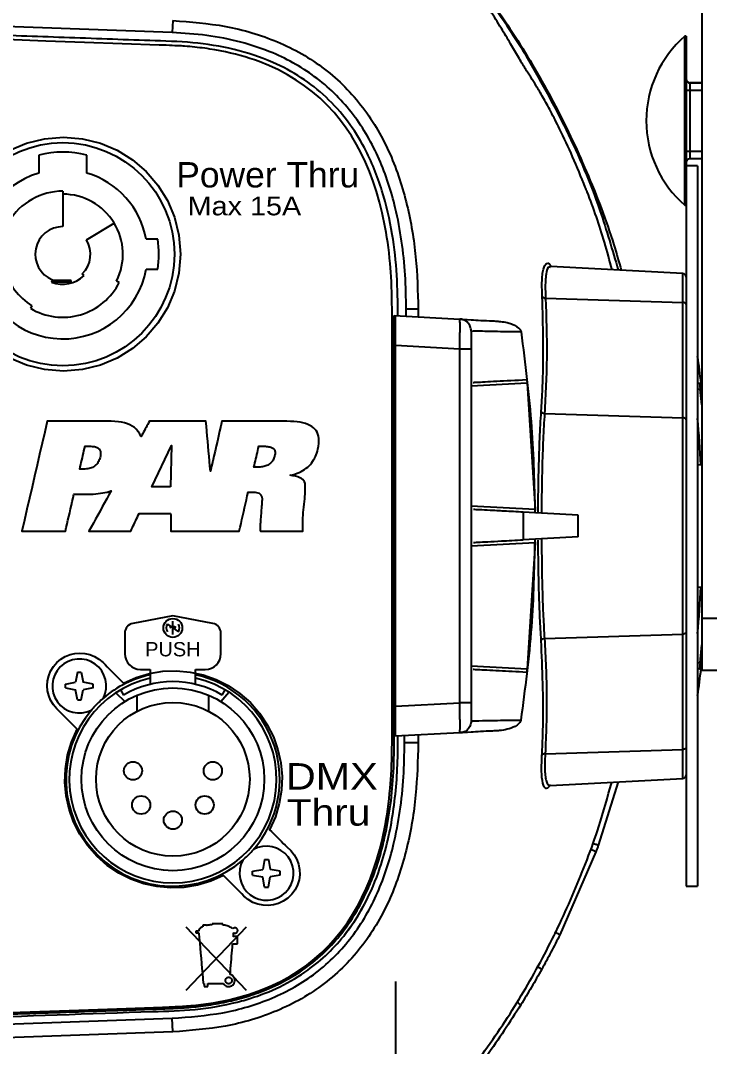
# Model space of a CAD drawing. Header units: inches. Extents: x 1.2 to 44.8, y 1.3 to 32.8.
# Drawn here: x 6.726 to 9.594, y 8.16 to 12.432 of the extents above; entities that cross this region are included whole.
import ezdxf
from ezdxf.enums import TextEntityAlignment as Align

# ---------------------------------------------------------------- set-up
doc = ezdxf.new("R2010")
doc.units = ezdxf.units.IN
doc.header["$MEASUREMENT"] = 0
for name, color, linetype in [('7412A1005 - CSPAR-XLR', 7, 'Continuous'), ('DIM', 1, 'Continuous'), ('LABEL', 2, 'Continuous'), ('OBJECT', 7, 'Continuous')]:
    doc.layers.add(name, color=color, linetype=linetype)
doc.styles.add('Arial', font='arial.ttf')
doc.styles.get("Standard").update_dxf_attribs({"font": 'arial.ttf'})
doc.dimstyles.new('ANSI & Metric .30 Stacked', dxfattribs={"dimscale": 2.666667, "dimtxt": 0.3, "dimasz": 0.375, "dimexe": 0.3, "dimexo": 0.3, "dimgap": 0.1, "dimtad": 0, "dimtih": 1, "dimtoh": 1, "dimzin": 4, "dimdsep": 46, "dimtxsty": 'Arial', "dimcen": 0.15, "dimadec": 0, "dimazin": 0, "dimtfac": 0.75, "dimtofl": 0, "dimtmove": 0, "dimatfit": 3, "dimfxl": 1, "dimtolj": 1, "dimtzin": 0, "dimarcsym": 0})

# ---------------------------------------------------------------- blocks, each defined once
blk = doc.blocks.new('*D2')
at = {"layer": 'Defpoints', "color": 0, "transparency": 16777216}
for p in [(2.9219, 8.7308), (8.2869, 8.7308), (2.9219, 4.8502)]:
    blk.add_point(p, dxfattribs=at)
at = {"layer": 'DIM', "color": 0, "lineweight": -2, "transparency": 16777216}
for p, q in [((2.9219, 8.4308), (2.9219, 4.5502)), ((8.2869, 8.4308), (8.2869, 4.5502)), ((3.2969, 4.8502), (4.7707, 4.8502)), ((7.9119, 4.8502), (6.5454, 4.8502))]:
    blk.add_line(p, q, dxfattribs=at)
at = {"layer": 'DIM', "color": 0, "transparency": 16777216}
for points in [[(3.2969, 4.9127), (3.2969, 4.7877), (2.9219, 4.8502)], [(7.9119, 4.9127), (7.9119, 4.7877), (8.2869, 4.8502)]]:
    blk.add_solid(points, dxfattribs=at)
at = {"layer": 'DIM', "color": 0, "transparency": 16777216, "char_height": 0.3, "attachment_point": 5, "style": 'Arial'}
for s, insert in [('\\A1;5.37', (5.658, 5.1035)), ('\\A1;[136mm]', (5.658, 4.558))]:
    blk.add_mtext(s, dxfattribs=dict(at, insert=insert))
blk = doc.blocks.new('*D3')
at = {"layer": 'Defpoints', "color": 0, "transparency": 16777216}
for p in [(9.6286, 9.7121), (1.6453, 9.3933), (1.6453, 3.4586)]:
    blk.add_point(p, dxfattribs=at)
at = {"layer": 'DIM', "color": 0, "lineweight": -2, "transparency": 16777216}
for p, q in [((9.6286, 9.4121), (9.6286, 3.1586)), ((1.6453, 9.0933), (1.6453, 3.1586)), ((2.0203, 3.4586), (4.7847, 3.4586)), ((9.2536, 3.4586), (6.5594, 3.4586))]:
    blk.add_line(p, q, dxfattribs=at)
at = {"layer": 'DIM', "color": 0, "transparency": 16777216}
for points in [[(2.0203, 3.5211), (2.0203, 3.3961), (1.6453, 3.4586)], [(9.2536, 3.5211), (9.2536, 3.3961), (9.6286, 3.4586)]]:
    blk.add_solid(points, dxfattribs=at)
at = {"layer": 'DIM', "color": 0, "transparency": 16777216, "char_height": 0.3, "attachment_point": 5, "style": 'Arial'}
for s, insert in [('\\A1;7.98', (5.672, 3.7117)), ('\\A1;[203mm]', (5.672, 3.1663))]:
    blk.add_mtext(s, dxfattribs=dict(at, insert=insert))

msp = doc.modelspace()

# ---------------------------------------------------------------- linework, layer by layer
at = {"layer": '7412A1005 - CSPAR-XLR'}
for centre, radius in [((7.3599, 9.2722), 0.32), ((7.1936, 9.3075), 0.0378), ((7.5262, 9.3075), 0.0378), ((7.2278, 9.1652), 0.0378), ((7.492, 9.1652), 0.0378), ((7.3599, 9.1022), 0.0378)]:
    msp.add_circle(centre, radius, dxfattribs=at)
at = {"layer": 'LABEL'}
for p, q in [((7.4138, 8.6581), (7.6648, 8.3944)), ((7.4157, 8.3944), (7.6667, 8.6581)), ((7.467, 8.6401), (7.4562, 8.6401)), ((7.4562, 8.6401), (7.4562, 8.6322)), ((7.4562, 8.6322), (7.4678, 8.6322)), ((7.4674, 8.6431), (7.467, 8.6405)), ((7.467, 8.6405), (7.467, 8.6405)), ((7.467, 8.6405), (7.467, 8.6404)), ((7.467, 8.6404), (7.467, 8.6404)), ((7.467, 8.6404), (7.467, 8.6404)), ((7.467, 8.6404), (7.467, 8.6403)), ((7.467, 8.6403), (7.467, 8.6403)), ((7.467, 8.6403), (7.467, 8.6402)), ((7.467, 8.6402), (7.467, 8.6402)), ((7.467, 8.6402), (7.467, 8.6402)), ((7.467, 8.6402), (7.467, 8.6401)), ((7.4683, 8.6455), (7.4674, 8.6431)), ((7.4678, 8.6322), (7.4697, 8.6111)), ((7.4697, 8.6478), (7.4683, 8.6455)), ((7.4715, 8.6499), (7.4697, 8.6478)), ((7.4735, 8.6518), (7.4715, 8.6499)), ((7.4758, 8.6535), (7.4735, 8.6518)), ((7.4781, 8.655), (7.4758, 8.6535)), ((7.4804, 8.6563), (7.4781, 8.655)), ((7.4827, 8.6575), (7.4804, 8.6563)), ((7.4847, 8.6584), (7.4827, 8.6575)), ((7.5005, 8.6642), (7.4847, 8.6642)), ((7.4847, 8.6642), (7.4847, 8.6584)), ((7.5005, 8.6635), (7.5005, 8.6642)), ((7.5017, 8.6637), (7.5005, 8.6635)), ((7.503, 8.664), (7.5017, 8.6637)), ((7.5042, 8.6642), (7.503, 8.664)), ((7.5054, 8.6644), (7.5042, 8.6642)), ((7.5067, 8.6646), (7.5054, 8.6644)), ((7.5079, 8.6648), (7.5067, 8.6646)), ((7.5092, 8.665), (7.5079, 8.6648)), ((7.5104, 8.6652), (7.5092, 8.665)), ((7.5117, 8.6653), (7.5104, 8.6652)), ((7.5129, 8.6654), (7.5117, 8.6653)), ((7.514, 8.6656), (7.5129, 8.6654)), ((7.5151, 8.6657), (7.514, 8.6656)), ((7.5162, 8.6657), (7.5151, 8.6657)), ((7.5173, 8.6658), (7.5162, 8.6657)), ((7.5184, 8.6659), (7.5173, 8.6658)), ((7.5195, 8.666), (7.5184, 8.6659)), ((7.5206, 8.666), (7.5195, 8.666)), ((7.5217, 8.6661), (7.5206, 8.666)), ((7.5228, 8.6661), (7.5217, 8.6661)), ((7.5239, 8.6662), (7.5228, 8.6661)), ((7.5681, 8.6698), (7.5239, 8.6698)), ((7.5239, 8.6698), (7.5239, 8.6662)), ((7.5681, 8.6654), (7.5681, 8.6698)), ((7.572, 8.6649), (7.5681, 8.6654)), ((7.5762, 8.6642), (7.572, 8.6649)), ((7.5807, 8.6632), (7.5762, 8.6642)), ((7.5853, 8.6621), (7.5807, 8.6632)), ((7.5899, 8.6606), (7.5853, 8.6621)), ((7.5945, 8.6589), (7.5899, 8.6606)), ((7.5988, 8.6569), (7.5945, 8.6589)), ((7.6028, 8.6546), (7.5988, 8.6569)), ((7.6064, 8.652), (7.6028, 8.6546)), ((7.6095, 8.6491), (7.6064, 8.652)), ((7.6113, 8.6511), (7.6095, 8.6491)), ((7.6134, 8.6526), (7.6113, 8.6511)), ((7.6124, 8.6292), (7.6125, 8.6307)), ((7.6125, 8.6307), (7.6126, 8.6322)), ((7.6126, 8.6322), (7.6142, 8.6322)), ((7.6158, 8.6535), (7.6134, 8.6526)), ((7.6142, 8.6322), (7.6168, 8.6314)), ((7.6182, 8.6539), (7.6158, 8.6535)), ((7.6168, 8.6314), (7.6194, 8.6312)), ((7.6207, 8.6537), (7.6182, 8.6539)), ((7.6194, 8.6312), (7.6219, 8.6316)), ((7.623, 8.653), (7.6207, 8.6537)), ((7.6219, 8.6316), (7.6241, 8.6326)), ((7.6252, 8.6519), (7.623, 8.653)), ((7.6241, 8.6326), (7.6261, 8.634)), ((7.6271, 8.6502), (7.6252, 8.6519)), ((7.6261, 8.634), (7.6278, 8.6358)), ((7.6286, 8.6481), (7.6271, 8.6502)), ((7.6278, 8.6358), (7.6291, 8.6379)), ((7.6297, 8.6456), (7.6286, 8.6481)), ((7.6291, 8.6379), (7.6299, 8.6403)), ((7.6301, 8.6429), (7.6297, 8.6456)), ((7.6299, 8.6403), (7.6301, 8.6429)), ((7.4697, 8.6111), (7.4715, 8.59)), ((7.4715, 8.59), (7.4734, 8.5689)), ((7.6114, 8.6174), (7.6115, 8.6189)), ((7.6288, 8.6174), (7.6114, 8.6174)), ((7.6115, 8.6189), (7.6117, 8.6204)), ((7.6117, 8.6204), (7.6118, 8.6219)), ((7.6118, 8.6219), (7.6119, 8.6233)), ((7.6119, 8.6233), (7.6121, 8.6263)), ((7.6121, 8.6263), (7.6123, 8.6277)), ((7.6123, 8.6277), (7.6124, 8.6292)), ((7.6288, 8.5865), (7.6288, 8.6174)), ((7.4734, 8.5689), (7.4752, 8.5478)), ((7.4752, 8.5478), (7.4771, 8.5268)), ((7.6046, 8.5356), (7.6056, 8.5483)), ((7.6056, 8.5483), (7.6067, 8.561)), ((7.6067, 8.561), (7.6078, 8.5738)), ((7.6078, 8.5738), (7.6088, 8.5865)), ((7.6088, 8.5865), (7.6288, 8.5865)), ((7.4771, 8.5268), (7.4789, 8.5057)), ((7.4789, 8.5057), (7.4808, 8.4846)), ((7.6014, 8.4974), (7.6025, 8.5101)), ((7.6025, 8.5101), (7.6035, 8.5228)), ((7.6035, 8.5228), (7.6046, 8.5356)), ((7.4808, 8.4846), (7.4827, 8.4635)), ((7.4827, 8.4635), (7.4845, 8.4425)), ((7.5982, 8.4592), (7.5993, 8.4719)), ((7.6032, 8.4574), (7.5982, 8.4592)), ((7.5993, 8.4719), (7.6003, 8.4847)), ((7.6003, 8.4847), (7.6014, 8.4974)), ((7.4845, 8.4425), (7.4864, 8.4214)), ((7.4864, 8.4214), (7.4896, 8.4214)), ((7.4896, 8.4214), (7.4896, 8.4088)), ((7.5053, 8.4088), (7.5053, 8.4214)), ((7.5053, 8.4214), (7.5702, 8.4214)), ((7.5702, 8.4214), (7.5734, 8.4171)), ((7.5734, 8.4171), (7.5771, 8.4137)), ((7.6076, 8.4548), (7.6032, 8.4574)), ((7.6112, 8.4514), (7.6076, 8.4548)), ((7.6091, 8.4153), (7.6127, 8.4192)), ((7.6141, 8.4475), (7.6112, 8.4514)), ((7.6127, 8.4192), (7.6154, 8.4238)), ((7.6162, 8.4431), (7.6141, 8.4475)), ((7.6154, 8.4238), (7.617, 8.4286)), ((7.6174, 8.4384), (7.6162, 8.4431)), ((7.617, 8.4286), (7.6177, 8.4335)), ((7.6177, 8.4335), (7.6174, 8.4384)), ((7.4896, 8.4088), (7.5053, 8.4088)), ((7.5771, 8.4137), (7.5814, 8.4112)), ((7.5814, 8.4112), (7.586, 8.4096)), ((7.586, 8.4096), (7.5909, 8.4089)), ((7.5909, 8.4089), (7.5957, 8.4091)), ((7.5957, 8.4091), (7.6005, 8.4102)), ((7.6005, 8.4102), (7.605, 8.4123)), ((7.605, 8.4123), (7.6091, 8.4153))]:
    msp.add_line(p, q, dxfattribs=at)
for points in [[(8.2644, 11.4205), (8.2623, 11.4426), (8.2599, 11.4645), (8.2573, 11.4861), (8.2544, 11.5075), (8.2512, 11.5286), (8.2478, 11.5494), (8.2442, 11.57), (8.2403, 11.5904), (8.2362, 11.6104), (8.2318, 11.6303), (8.2205, 11.6756), (8.2079, 11.7195), (8.1939, 11.7618), (8.1786, 11.8026), (8.1619, 11.8419), (8.1438, 11.8797), (8.1244, 11.916), (8.1037, 11.9508), (8.0816, 11.984), (8.0581, 12.0158), (8.0313, 12.0482), (8.0029, 12.0789), (7.973, 12.1078), (7.9415, 12.1349), (7.9084, 12.1603), (7.8737, 12.1839), (7.8374, 12.2057), (7.7995, 12.2257), (7.7601, 12.244), (7.719, 12.2605), (7.6999, 12.2674), (7.6805, 12.2739), (7.6608, 12.28), (7.6407, 12.2858), (7.6202, 12.2913), (7.5995, 12.2963), (7.5784, 12.301), (7.557, 12.3053), (7.5353, 12.3093), (7.5132, 12.3129), (7.5031, 12.3144), (7.4928, 12.3159), (7.4825, 12.3172), (7.4722, 12.3185), (7.4617, 12.3197), (7.4512, 12.3209), (7.4407, 12.3219), (7.43, 12.3229), (7.4194, 12.3238), (7.4086, 12.3246), (7.4026, 12.325), (7.3956, 12.3255), (7.3876, 12.3259), (7.3786, 12.3264), (7.3685, 12.3268), (7.3574, 12.3273), (7.3453, 12.3278), (7.3322, 12.3283), (7.3181, 12.3289), (7.303, 12.3294), (7.149, 12.3349), (6.9915, 12.3405), (6.8305, 12.3462), (6.666, 12.3521)], [(6.9044, 11.9455), (6.9834, 11.9391), (7.0584, 11.9207), (7.1282, 11.8912), (7.192, 11.8516), (7.2488, 11.8029), (7.2975, 11.7461), (7.3371, 11.6823), (7.3666, 11.6125), (7.385, 11.5375), (7.3914, 11.4585), (7.385, 11.3795), (7.3666, 11.3046), (7.3371, 11.2347), (7.2975, 11.1709), (7.2488, 11.1142), (7.192, 11.0655), (7.1282, 11.0259), (7.0584, 10.9963), (6.9834, 10.9779), (6.9044, 10.9715), (6.8254, 10.9779), (6.7505, 10.9963), (6.6806, 11.0259)], [(6.6806, 11.8912), (6.7505, 11.9207), (6.8254, 11.9391), (6.9044, 11.9455)], [(6.6829, 8.3014), (6.8479, 8.3072), (7.0086, 8.3128), (7.1651, 8.3182), (7.3173, 8.3235), (7.3313, 8.324), (7.3446, 8.3245), (7.3571, 8.3251), (7.3688, 8.3256), (7.3798, 8.3261), (7.3901, 8.3267), (7.3996, 8.3272), (7.4084, 8.3278), (7.4165, 8.3283), (7.4238, 8.3289), (7.4345, 8.3298), (7.4452, 8.3308), (7.4559, 8.3319), (7.4665, 8.3331), (7.477, 8.3344), (7.4874, 8.3357), (7.4978, 8.3371), (7.5081, 8.3386), (7.5184, 8.3402), (7.5286, 8.3418), (7.5504, 8.3457), (7.5718, 8.3499), (7.593, 8.3544), (7.6138, 8.3594), (7.6343, 8.3646), (7.6544, 8.3703), (7.6743, 8.3763), (7.6938, 8.3827), (7.713, 8.3895), (7.7319, 8.3966), (7.7721, 8.4135), (7.8108, 8.4321), (7.8478, 8.4525), (7.8834, 8.4746), (7.9173, 8.4985), (7.9498, 8.5241), (7.9806, 8.5515), (8.0099, 8.5806), (8.0376, 8.6115), (8.0638, 8.6441), (8.0866, 8.6757), (8.108, 8.7088), (8.1282, 8.7434), (8.147, 8.7794), (8.1646, 8.8169), (8.1808, 8.8558), (8.1957, 8.8962), (8.2093, 8.9381), (8.2215, 8.9815), (8.2325, 9.0263), (8.2368, 9.046), (8.2409, 9.066), (8.2447, 9.0862), (8.2483, 9.1067), (8.2516, 9.1274), (8.2547, 9.1484), (8.2575, 9.1697), (8.2601, 9.1912), (8.2625, 9.213), (8.2646, 9.235), (8.2661, 9.253), (8.2674, 9.2717), (8.2686, 9.2911), (8.2696, 9.3112), (8.2705, 9.332), (8.2712, 9.3535), (8.2717, 9.3758), (8.2721, 9.3987), (8.2724, 9.4223), (8.2725, 9.4466), (8.2725, 11.2072), (8.2724, 11.2317), (8.2721, 11.2556), (8.2717, 11.2787), (8.2712, 11.3011), (8.2704, 11.3228), (8.2696, 11.3438), (8.2685, 11.3641), (8.2673, 11.3836), (8.266, 11.4024), (8.2644, 11.4205)], [(7.9452, 10.7362), (7.9381, 10.7412), (7.9302, 10.7458), (7.9214, 10.7498), (7.9117, 10.7532), (7.9011, 10.7562), (7.8896, 10.7586), (7.8772, 10.7604), (7.864, 10.7617), (7.8499, 10.7625), (7.8349, 10.7628), (7.5642, 10.7628), (7.5594, 10.7421), (7.5546, 10.7214), (7.5499, 10.7007), (7.5451, 10.68), (7.5403, 10.6593), (7.5355, 10.6386), (7.5307, 10.6179), (7.526, 10.5972), (7.5212, 10.5765), (7.5164, 10.5557), (7.5145, 10.5765), (7.5126, 10.5972), (7.5108, 10.6179), (7.5089, 10.6386), (7.507, 10.6593), (7.5052, 10.68), (7.5033, 10.7007), (7.5014, 10.7214), (7.4996, 10.7421), (7.4977, 10.7628), (7.2626, 10.7628), (7.2591, 10.7564), (7.2556, 10.75), (7.252, 10.7437), (7.2485, 10.7373), (7.245, 10.7309), (7.2415, 10.7245), (7.238, 10.7182), (7.2345, 10.7118), (7.2309, 10.7054), (7.2274, 10.699), (7.2264, 10.7014), (7.2253, 10.7038), (7.2242, 10.7062), (7.223, 10.7085), (7.2217, 10.7107), (7.2204, 10.713), (7.219, 10.7152), (7.2176, 10.7174), (7.2161, 10.7195), (7.2145, 10.7216), (7.2077, 10.7294), (7.1999, 10.7364), (7.1911, 10.7426), (7.1814, 10.748), (7.1708, 10.7525), (7.1591, 10.7562), (7.1465, 10.7591), (7.1329, 10.7612), (7.1184, 10.7624), (7.1029, 10.7628), (6.8368, 10.7628), (6.8263, 10.7171), (6.8157, 10.6713), (6.8052, 10.6256), (6.7946, 10.5798), (6.784, 10.5341), (6.7735, 10.4883), (6.7629, 10.4426), (6.7524, 10.3968), (6.7418, 10.3511), (6.7312, 10.3053), (6.9124, 10.3053), (6.916, 10.3207), (6.9195, 10.3361), (6.9231, 10.3515), (6.9266, 10.3669), (6.9302, 10.3823), (6.9337, 10.3977), (6.9373, 10.4131), (6.9409, 10.4285), (6.9444, 10.4439), (6.948, 10.4593), (7.0076, 10.4593), (7.0182, 10.4594), (7.0286, 10.4599), (7.0388, 10.4606), (7.0487, 10.4616), (7.0584, 10.4629), (7.0678, 10.4644), (7.077, 10.4662), (7.0859, 10.4683), (7.0946, 10.4707), (7.1031, 10.4733), (7.0939, 10.4565), (7.0846, 10.4397), (7.0754, 10.4229), (7.0661, 10.4061), (7.0569, 10.3893), (7.0476, 10.3725), (7.0384, 10.3557), (7.0291, 10.3389), (7.0199, 10.3221), (7.0106, 10.3053), (7.1843, 10.3053), (7.1878, 10.3127), (7.1913, 10.32), (7.1948, 10.3274), (7.1984, 10.3347), (7.2019, 10.3421), (7.2054, 10.3494), (7.209, 10.3568), (7.2125, 10.3641), (7.216, 10.3715), (7.2196, 10.3788), (7.3507, 10.3788), (7.3508, 10.3715), (7.3509, 10.3641), (7.351, 10.3568), (7.351, 10.3494), (7.3511, 10.3421), (7.3512, 10.3347), (7.3513, 10.3274), (7.3513, 10.32), (7.3514, 10.3127), (7.3515, 10.3053), (7.6361, 10.3053), (7.6398, 10.3216), (7.6436, 10.3379), (7.6473, 10.3542), (7.6511, 10.3705), (7.6548, 10.3868), (7.6586, 10.403), (7.6623, 10.4193), (7.6661, 10.4356), (7.6699, 10.4519), (7.6736, 10.4682), (7.6945, 10.4682), (7.7019, 10.4678), (7.7086, 10.4668), (7.7143, 10.4652), (7.7193, 10.4629), (7.7234, 10.4599), (7.7266, 10.4563), (7.729, 10.452), (7.7306, 10.4471), (7.7314, 10.4415), (7.7313, 10.4352), (7.7308, 10.4286), (7.7302, 10.4218), (7.7297, 10.4149), (7.7292, 10.4078), (7.7286, 10.4007), (7.7281, 10.3934), (7.7275, 10.386), (7.7269, 10.3785), (7.7263, 10.3708), (7.7257, 10.363), (7.7251, 10.3553), (7.7246, 10.3481), (7.7243, 10.3413), (7.724, 10.3349), (7.7238, 10.3289), (7.7237, 10.3234), (7.7236, 10.3182), (7.7237, 10.3135), (7.7239, 10.3092), (7.7241, 10.3053), (7.9015, 10.3053), (7.901, 10.3135), (7.9008, 10.3221), (7.9007, 10.3312), (7.9008, 10.3406), (7.9011, 10.3504), (7.9015, 10.3607), (7.9022, 10.3713), (7.9031, 10.3824), (7.9041, 10.3939), (7.9053, 10.4058), (7.9066, 10.4176), (7.9077, 10.4288), (7.9087, 10.4395), (7.9095, 10.4496), (7.9101, 10.4591), (7.9107, 10.4681), (7.911, 10.4765), (7.9112, 10.4843), (7.9113, 10.4916), (7.9112, 10.4983), (7.9104, 10.5044), (7.9084, 10.5101), (7.9052, 10.5153), (7.9007, 10.5199), (7.8951, 10.5242), (7.8881, 10.5279), (7.88, 10.5311), (7.8706, 10.5339), (7.86, 10.5361), (7.8481, 10.5379), (7.8582, 10.5405), (7.8678, 10.5433), (7.8769, 10.5465), (7.8855, 10.55), (7.8936, 10.5538), (7.9013, 10.5579), (7.9084, 10.5623), (7.9151, 10.5671), (7.9213, 10.5721), (7.927, 10.5775), (7.9323, 10.5831), (7.9372, 10.5891), (7.9417, 10.5953), (7.946, 10.6018), (7.9498, 10.6086), (7.9533, 10.6157), (7.9565, 10.6231), (7.9593, 10.6307), (7.9618, 10.6386), (7.9639, 10.6469), (7.9663, 10.659), (7.9678, 10.6705), (7.9683, 10.6812), (7.9679, 10.6913), (7.9665, 10.7006), (7.9641, 10.7091), (7.9608, 10.717), (7.9566, 10.7241), (7.9514, 10.7305), (7.9452, 10.7362)], [(7.0569, 10.6126), (7.0556, 10.6078), (7.0541, 10.6032), (7.0523, 10.5989), (7.0503, 10.5948), (7.0481, 10.591), (7.0456, 10.5874), (7.0428, 10.5841), (7.0398, 10.581), (7.0366, 10.5782), (7.0331, 10.5756), (7.0293, 10.5732), (7.0252, 10.5711), (7.0208, 10.5693), (7.016, 10.5677), (7.011, 10.5663), (7.0056, 10.5652), (6.9999, 10.5643), (6.9938, 10.5637), (6.9875, 10.5633), (6.9808, 10.5632), (6.972, 10.5632), (6.9742, 10.5728), (6.9764, 10.5823), (6.9786, 10.5919), (6.9808, 10.6015), (6.983, 10.6111), (6.9852, 10.6206), (6.9874, 10.6302), (6.9896, 10.6398), (6.9918, 10.6493), (6.9941, 10.6589), (7.013, 10.6589), (7.0187, 10.6588), (7.0239, 10.6585), (7.0288, 10.6579), (7.0333, 10.6572), (7.0374, 10.6562), (7.0412, 10.655), (7.0446, 10.6536), (7.0476, 10.652), (7.0502, 10.6502), (7.0524, 10.6481), (7.0543, 10.6458), (7.0558, 10.6433), (7.0571, 10.6404), (7.058, 10.6373), (7.0586, 10.6339), (7.0589, 10.6302), (7.0589, 10.6262), (7.0585, 10.6219), (7.0579, 10.6174), (7.0569, 10.6126)], [(7.3499, 10.4904), (7.2726, 10.4904), (7.3536, 10.6627), (7.3499, 10.4904)], [(7.7837, 10.6183), (7.7824, 10.6135), (7.7809, 10.609), (7.7791, 10.6048), (7.777, 10.6008), (7.7747, 10.5971), (7.7722, 10.5937), (7.7693, 10.5906), (7.7663, 10.5878), (7.7629, 10.5852), (7.7593, 10.5829), (7.7555, 10.5808), (7.7515, 10.579), (7.7473, 10.5774), (7.7429, 10.576), (7.7384, 10.5748), (7.7336, 10.5738), (7.7287, 10.5731), (7.7236, 10.5725), (7.7183, 10.5722), (7.7128, 10.5721), (7.6976, 10.5721), (7.6996, 10.5808), (7.7016, 10.5894), (7.7036, 10.5981), (7.7056, 10.6068), (7.7076, 10.6155), (7.7096, 10.6242), (7.7116, 10.6328), (7.7136, 10.6415), (7.7156, 10.6502), (7.7176, 10.6589), (7.7341, 10.6589), (7.7399, 10.6588), (7.7453, 10.6586), (7.7504, 10.6582), (7.7552, 10.6576), (7.7596, 10.6568), (7.7637, 10.6559), (7.7674, 10.6549), (7.7708, 10.6536), (7.7739, 10.6522), (7.7766, 10.6507), (7.779, 10.6489), (7.7809, 10.6467), (7.7826, 10.6443), (7.7838, 10.6415), (7.7847, 10.6385), (7.7852, 10.6351), (7.7854, 10.6314), (7.7852, 10.6274), (7.7846, 10.623), (7.7837, 10.6183)], [(7.8549, 8.7933), (7.8383, 8.7771), (7.8197, 8.7643), (7.7997, 8.7549), (7.7786, 8.749), (7.757, 8.7465), (7.7352, 8.7475), (7.7138, 8.7519), (7.6932, 8.7598), (7.6737, 8.7713), (7.656, 8.7862), (7.6475, 8.7947), (7.639, 8.8032), (7.6305, 8.8117), (7.622, 8.8202), (7.6135, 8.8287), (7.605, 8.8372), (7.5965, 8.8457), (7.5881, 8.8542), (7.5796, 8.8627), (7.5711, 8.8712), (7.5175, 8.8476), (7.4623, 8.8313), (7.4062, 8.8223), (7.3497, 8.8203), (7.2936, 8.8254), (7.2386, 8.8375), (7.1854, 8.8563), (7.1345, 8.8818), (7.0868, 8.9139), (7.0428, 8.9526), (7.0042, 8.9965), (6.9721, 9.0443), (6.9465, 9.0951), (6.9277, 9.1484), (6.9157, 9.2034), (6.9106, 9.2594), (6.9125, 9.3159), (6.9216, 9.3721), (6.9379, 9.4273), (6.9615, 9.4808), (6.953, 9.4893), (6.9445, 9.4978), (6.936, 9.5063), (6.9275, 9.5148), (6.919, 9.5233), (6.9105, 9.5318), (6.902, 9.5403), (6.8935, 9.5488), (6.885, 9.5572), (6.8765, 9.5657), (6.8622, 9.5826), (6.851, 9.6011), (6.843, 9.6207), (6.8383, 9.6411), (6.8367, 9.662), (6.8383, 9.6828), (6.8431, 9.7032), (6.851, 9.7229), (6.8622, 9.7413), (6.8766, 9.7582), (6.8935, 9.7725), (6.9119, 9.7836), (6.9316, 9.7916), (6.952, 9.7964), (6.9728, 9.7979), (6.9936, 9.7963), (7.0141, 9.7915), (7.0337, 9.7835), (7.0521, 9.7723), (7.069, 9.758), (7.0775, 9.7495), (7.0859, 9.741), (7.0944, 9.7325), (7.1029, 9.724), (7.1113, 9.7155), (7.1198, 9.707), (7.1283, 9.6985), (7.1367, 9.6901), (7.1452, 9.6816), (7.1537, 9.6731), (7.2073, 9.6967), (7.2625, 9.713), (7.3188, 9.7221), (7.3753, 9.724), (7.4314, 9.7189), (7.4865, 9.7068), (7.5398, 9.6879), (7.5907, 9.6623), (7.6385, 9.6301), (7.6825, 9.5914), (7.7211, 9.5473), (7.7532, 9.4995), (7.7786, 9.4485), (7.7974, 9.3952), (7.8093, 9.3401), (7.8143, 9.2839), (7.8122, 9.2274), (7.8031, 9.1712), (7.7866, 9.116), (7.7628, 9.0624), (7.7699, 9.0553), (7.777, 9.0482), (7.7841, 9.041), (7.7912, 9.0339), (7.8055, 9.0197), (7.8126, 9.0125), (7.8197, 9.0054), (7.8268, 8.9983), (7.8339, 8.9912), (7.8512, 8.9757), (7.8652, 8.9581), (7.876, 8.9388), (7.8834, 8.9182), (7.8874, 8.8968), (7.888, 8.875), (7.8851, 8.8533), (7.8786, 8.8322), (7.8686, 8.812), (7.8549, 8.7933)], [(7.6057, 8.4344), (7.6055, 8.4322), (7.605, 8.4301), (7.6042, 8.4282), (7.6031, 8.4264), (7.6017, 8.4248), (7.6002, 8.4235), (7.5984, 8.4224), (7.5964, 8.4216), (7.5944, 8.4211), (7.5922, 8.4209), (7.59, 8.4211), (7.5879, 8.4216), (7.586, 8.4224), (7.5842, 8.4235), (7.5826, 8.4248), (7.5813, 8.4264), (7.5802, 8.4282), (7.5793, 8.4301), (7.5788, 8.4322), (7.5787, 8.4344), (7.5788, 8.4366), (7.5793, 8.4387), (7.5802, 8.4406), (7.5813, 8.4424), (7.5826, 8.4439), (7.5842, 8.4453), (7.586, 8.4464), (7.5879, 8.4472), (7.59, 8.4477), (7.5922, 8.4479), (7.5944, 8.4477), (7.5964, 8.4472), (7.5984, 8.4464), (7.6002, 8.4453), (7.6017, 8.4439), (7.6031, 8.4424), (7.6042, 8.4406), (7.605, 8.4387), (7.6055, 8.4366), (7.6057, 8.4344)]]:
    msp.add_lwpolyline(points, dxfattribs=at)
at = {"layer": 'OBJECT'}
for p, q in [((9.5619, 16.7992), (9.5619, 9.7269)), ((7.3576, 12.3817), (5.7075, 12.441)), ((7.3596, 12.4316), (7.3576, 12.3817)), ((9.4969, 12.3662), (9.4919, 12.3662)), ((9.4919, 11.6622), (9.4919, 12.3662)), ((9.4969, 12.3662), (9.4969, 8.8269)), ((9.5129, 12.1725), (9.5129, 11.8559)), ((9.5619, 12.1725), (9.5129, 12.1725)), ((9.5619, 12.1714), (9.5129, 12.1714)), ((9.5619, 12.1403), (9.5129, 12.1403)), ((9.5619, 11.8868), (9.5129, 11.8868)), ((6.8019, 11.8716), (6.8019, 11.7965)), ((7.0019, 11.7965), (7.0019, 11.8716)), ((9.5619, 11.8559), (9.5129, 11.8559)), ((9.5449, 11.8269), (9.4969, 11.8269)), ((9.5449, 11.8269), (9.5449, 8.8269)), ((6.9019, 11.721), (6.9019, 11.5735)), ((9.4919, 11.6622), (9.4969, 11.6622)), ((7.0002, 11.5182), (7.1159, 11.5878)), ((7.297, 11.521), (7.2489, 11.521)), ((9.4827, 11.3782), (8.9337, 11.4069)), ((6.9899, 11.3698), (6.9829, 11.3768)), ((7.2489, 11.396), (7.297, 11.396)), ((9.4827, 9.2757), (9.4827, 11.3782)), ((6.8585, 11.352), (6.8549, 11.3427)), ((6.8553, 11.3435), (6.9369, 11.3435)), ((6.9369, 11.3485), (6.8572, 11.3485)), ((6.9369, 11.3435), (6.9369, 11.3485)), ((7.1367, 11.3411), (7.1255, 11.3467)), ((6.7733, 11.2442), (6.7669, 11.2334)), ((8.9118, 11.2756), (9.4827, 11.2577)), ((8.2819, 9.4517), (8.2819, 11.203)), ((8.2819, 11.203), (8.5546, 11.1887)), ((8.3814, 11.2297), (8.3315, 11.2296)), ((8.3315, 11.2004), (8.3315, 11.2296)), ((8.2869, 9.576), (8.2869, 11.0779)), ((8.5546, 11.0638), (8.2869, 11.0779)), ((8.5546, 9.59), (8.5546, 11.0638)), ((8.6019, 11.0638), (8.6019, 9.59)), ((8.8353, 10.9216), (8.6019, 10.9094)), ((8.6025, 10.9244), (8.6025, 10.9244)), ((8.8353, 10.9216), (8.8678, 10.397)), ((9.5556, 10.8963), (9.5449, 10.8953)), ((9.5619, 10.8314), (9.5556, 10.8963)), ((8.9074, 10.7958), (9.4827, 10.7777)), ((9.5619, 10.5808), (9.5449, 10.5811)), ((8.6019, 10.4109), (8.8678, 10.397)), ((8.6028, 10.3959), (8.6028, 10.3959)), ((8.8187, 10.3845), (8.8187, 10.2693)), ((9.0469, 10.3726), (8.8187, 10.3845)), ((9.0469, 10.2812), (9.0469, 10.3726)), ((8.8678, 10.2569), (8.6019, 10.2429)), ((8.6028, 10.258), (8.6028, 10.258)), ((9.0469, 10.2812), (8.8187, 10.2693)), ((8.8678, 10.2569), (8.8349, 9.7322)), ((9.5449, 10.0728), (9.5619, 10.073)), ((7.3599, 9.9522), (7.1935, 9.9214)), ((7.3371, 9.9183), (7.3827, 9.8865)), ((7.5263, 9.9214), (7.3599, 9.9522)), ((7.3599, 9.8746), (7.3599, 9.9302)), ((9.5619, 9.9436), (9.7489, 9.9436)), ((7.1599, 9.881), (7.1599, 9.7947)), ((7.5599, 9.7947), (7.5599, 9.881)), ((8.9072, 9.8581), (9.4827, 9.8762)), ((9.5556, 9.7576), (9.5619, 9.8321)), ((8.6019, 9.7444), (8.8349, 9.7322)), ((9.5449, 9.7585), (9.5556, 9.7576)), ((6.9622, 9.7181), (6.9545, 9.6762)), ((6.9622, 9.7181), (6.9782, 9.7181)), ((6.9782, 9.7181), (6.9858, 9.6762)), ((7.225, 9.7297), (7.2654, 9.7297)), ((7.2654, 9.7297), (7.2654, 9.6675)), ((7.4544, 9.7297), (7.4949, 9.7297)), ((7.4544, 9.6675), (7.4544, 9.7297)), ((8.6025, 9.7294), (8.6025, 9.7294)), ((9.5619, 9.7269), (9.7489, 9.7269)), ((6.9126, 9.6686), (6.9545, 9.6762)), ((6.9126, 9.6525), (6.9126, 9.6686)), ((7.0277, 9.6686), (6.9858, 9.6762)), ((7.0277, 9.6525), (7.0277, 9.6686)), ((6.9126, 9.6525), (6.9545, 9.6449)), ((6.9622, 9.603), (6.9545, 9.6449)), ((6.9782, 9.603), (6.9858, 9.6449)), ((7.0277, 9.6525), (6.9858, 9.6449)), ((7.123, 9.6328), (7.1599, 9.5959)), ((7.142, 9.6446), (7.1547, 9.623)), ((7.2099, 9.6219), (7.2099, 9.5548)), ((7.5099, 9.5548), (7.5099, 9.6219)), ((7.5599, 9.5959), (7.5928, 9.6354)), ((7.5652, 9.623), (7.5778, 9.6446)), ((6.9622, 9.603), (6.9782, 9.603)), ((8.2869, 9.576), (8.5546, 9.59)), ((8.5546, 9.4652), (8.2869, 9.4511)), ((8.3246, 9.4242), (8.3246, 9.4531)), ((8.5773, 9.4673), (8.5596, 9.4664)), ((8.3813, 9.4241), (8.3246, 9.4242)), ((8.9103, 9.3782), (9.4827, 9.3962)), ((8.9307, 9.2467), (9.4827, 9.2757)), ((8.9309, 9.2468), (8.9314, 9.2467)), ((9.2136, 9.2615), (9.1312, 8.997)), ((7.7417, 8.9386), (7.734, 8.8967)), ((7.7417, 8.9386), (7.7577, 8.9386)), ((7.7577, 8.9386), (7.7653, 8.8967)), ((9.1215, 8.9708), (8.9713, 8.6251)), ((7.6921, 8.8891), (7.734, 8.8967)), ((7.6921, 8.873), (7.6921, 8.8891)), ((7.8072, 8.8891), (7.7653, 8.8967)), ((7.8072, 8.873), (7.8072, 8.8891)), ((7.6921, 8.873), (7.734, 8.8654)), ((7.7417, 8.8235), (7.734, 8.8654)), ((7.7577, 8.8235), (7.7653, 8.8654)), ((7.8072, 8.873), (7.7653, 8.8654)), ((7.7417, 8.8235), (7.7577, 8.8235)), ((9.4969, 8.8269), (9.5449, 8.8269)), ((5.6269, 8.2167), (7.3575, 8.2771)), ((7.3596, 8.2204), (7.3575, 8.2771)), ((7.3596, 8.2204), (5.6269, 8.16))]:
    msp.add_line(p, q, dxfattribs=at)
at = {"layer": 'OBJECT', "flags": 128}
for points in [[(9.4969, 11.2487), (9.4967, 11.2504), (9.4959, 11.252), (9.4946, 11.2535), (9.4928, 11.2549), (9.4907, 11.256), (9.4882, 11.2569), (9.4855, 11.2574), (9.4827, 11.2577)], [(8.3814, 11.2297), (8.3814, 11.2137), (8.3815, 11.1977)], [(9.4969, 10.7687), (9.4967, 10.7704), (9.4959, 10.772), (9.4946, 10.7735), (9.4928, 10.7749), (9.4907, 10.776), (9.4882, 10.7769), (9.4855, 10.7774), (9.4827, 10.7777)], [(9.4969, 9.8851), (9.4967, 9.8834), (9.4959, 9.8818), (9.4946, 9.8803), (9.4928, 9.8789), (9.4907, 9.8778), (9.4882, 9.877), (9.4855, 9.8764), (9.4827, 9.8762)], [(8.3814, 9.4561), (8.3814, 9.4401), (8.3813, 9.4241)], [(9.4969, 9.4051), (9.4967, 9.4034), (9.4959, 9.4018), (9.4946, 9.4003), (9.4928, 9.3989), (9.4907, 9.3978), (9.4882, 9.397), (9.4855, 9.3964), (9.4827, 9.3962)]]:
    msp.add_lwpolyline(points, dxfattribs=at)
at = {"layer": 'OBJECT'}
for centre, radius in [((6.9019, 11.4585), 0.4645), ((7.3599, 9.9024), 0.0393), ((7.3599, 9.2722), 0.3805)]:
    msp.add_circle(centre, radius, dxfattribs=at)
for centre, radius, start, end in [((9.7962, 12.0142), 0.4653, 130.8426, 229.1574), ((9.5129, 12.1885), 0.016, 180.0003, 270.0003), ((9.5129, 12.1874), 0.016, 180.0003, 270.0003), ((9.5089, 11.2119), 0.9284, 89.7532, 90.7406), ((6.9019, 11.4585), 0.425, 76.391, 103.609), ((9.5089, 10.9584), 0.9284, 89.7532, 90.7406), ((9.5129, 11.8399), 0.016, 89.9997, 179.9997), ((6.9019, 11.4585), 0.3525, 106.4804, 349.7872), ((6.9019, 11.4585), 0.3525, 10.2128, 73.5196), ((6.9019, 11.4585), 0.2625, 90, 149.0362), ((6.9019, 11.4585), 0.25, 333.4349, 90), ((6.9019, 11.4585), 0.25, 149.0362, 239.0362), ((6.9019, 11.4585), 0.115, 90, 247.8194), ((6.9019, 11.4585), 0.115, 314.727, 31.2818), ((6.9019, 11.4585), 0.4, 351.0107, 8.9893), ((6.9019, 11.4585), 0.125, 247.9139, 314.7488), ((9.4819, 11.3632), 0.015, 0, 87), ((6.9019, 11.4585), 0.2625, 239.0362, 333.4349), ((8.9102, 11.2903), 0.0147, 214.7879, 276.302), ((4.6069, 10.3269), 4.9882, 6.8462, 8.1393), ((8.907, 10.8114), 0.0156, 210.7053, 271.4991), ((4.6069, 10.3269), 4.9582, 2.9355, 5.1798), ((4.6069, 10.3269), 4.9582, 354.8202, 357.0645), ((7.201, 9.881), 0.0411, 100.4917, 180), ((7.3599, 9.9024), 0.0278, 145.1318, 214.8682), ((7.3599, 9.9024), 0.0278, 325.1318, 34.8682), ((7.5189, 9.881), 0.0411, 0, 79.5083), ((7.3599, 9.8796), 0.0278, 59.386, 120.614), ((8.9068, 9.8425), 0.0156, 88.4565, 149.2285), ((7.225, 9.7947), 0.0651, 180, 270), ((7.4949, 9.7947), 0.0651, 270, 0), ((6.9702, 9.6605), 0.1125, 333.6501, 296.5531), ((7.3599, 9.2722), 0.445, 102.2607, 130.4889), ((7.3599, 9.2722), 0.445, 318.8559, 77.7393), ((4.6069, 10.3269), 4.9882, 351.8607, 353.1538), ((7.3599, 9.2722), 0.4315, 102.6505, 77.3495), ((7.3599, 9.2722), 0.4065, 59.6707, 120.3293), ((7.3599, 9.2722), 0.445, 139.7144, 310.9416), ((8.9086, 9.3635), 0.0147, 83.5328, 144.948), ((9.4819, 9.2906), 0.015, 273, 0), ((7.7497, 8.881), 0.1125, 150.7402, 119.0573)]:
    msp.add_arc(centre, radius, start, end, dxfattribs=at)
for points, knots in [([(8.2539, 13.014), (8.302, 12.967), (8.4278, 12.8441), (8.6057, 12.6269), (8.7891, 12.3669), (8.9491, 12.0928), (9.0861, 11.8026), (9.1773, 11.5666), (9.2168, 11.427), (9.2268, 11.3916)], [0, 0, 0, 0, 0.105444, 0.275646, 0.43931, 0.604124, 0.772556, 0.942234, 1, 1, 1, 1]), ([(8.5444, 12.6899), (8.5952, 12.6258), (8.6959, 12.4986), (8.7827, 12.3615), (8.8258, 12.2936)], [0, 0, 0, 0, 0.504396, 1, 1, 1, 1]), ([(9.077, 11.7372), (9.0598, 11.78), (9.0261, 11.8635), (8.9766, 11.9686), (8.9343, 12.0514), (8.9012, 12.1115), (8.8721, 12.161), (8.8544, 12.1883), (8.8396, 12.2113), (8.8269, 12.2318), (8.8131, 12.2547), (8.7919, 12.2906), (8.7619, 12.3415), (8.7234, 12.4056), (8.6833, 12.4705), (8.6567, 12.5107), (8.6441, 12.5297)], [0, 0, 0, 0, 0.129714, 0.253309, 0.334557, 0.406997, 0.471983, 0.531338, 0.557569, 0.581695, 0.605869, 0.632205, 0.69722, 0.784775, 0.898293, 1, 1, 1, 1]), ([(7.3596, 12.4316), (7.4334, 12.426), (7.5821, 12.4147), (7.7625, 12.3608), (7.8979, 12.2945), (7.9927, 12.2317), (8.0781, 12.1565), (8.1525, 12.0708), (8.2151, 11.9764), (8.2826, 11.8427), (8.3396, 11.6659), (8.3757, 11.4481), (8.3795, 11.3024), (8.3814, 11.2297)], [0, 0, 0, 0, 0.124274, 0.250045, 0.313348, 0.377227, 0.440503, 0.50388, 0.567499, 0.630307, 0.755197, 0.877835, 1, 1, 1, 1]), ([(8.2969, 11.2022), (8.2964, 11.2586), (8.2953, 11.3719), (8.2755, 11.5469), (8.235, 11.7264), (8.171, 11.8854), (8.0896, 12.0151), (8.0013, 12.1143), (7.8956, 12.1971), (7.7669, 12.2659), (7.6142, 12.3157), (7.4415, 12.3431), (7.2643, 12.3475), (7.0265, 12.3566), (6.6102, 12.371), (6.1239, 12.3886), (5.7565, 12.4018), (5.6269, 12.4064)], [0, 0, 0, 0, 0.049612, 0.099523, 0.154558, 0.210928, 0.249291, 0.288686, 0.327086, 0.366656, 0.416409, 0.467556, 0.519832, 0.572145, 0.676771, 0.886022, 1, 1, 1, 1]), ([(8.3315, 11.2296), (8.3306, 11.2772), (8.3289, 11.372), (8.3142, 11.5132), (8.2905, 11.6411), (8.2583, 11.7553), (8.2202, 11.8553), (8.1719, 11.951), (8.1127, 12.0403), (8.0426, 12.1212), (7.9622, 12.1919), (7.8728, 12.251), (7.7664, 12.3034), (7.642, 12.3447), (7.5013, 12.3726), (7.4054, 12.3787), (7.3576, 12.3817)], [0, 0, 0, 0, 0.083513, 0.166323, 0.248892, 0.31155, 0.374168, 0.436542, 0.499362, 0.561688, 0.62381, 0.686649, 0.749183, 0.831492, 0.916017, 1, 1, 1, 1]), ([(8.8258, 12.2936), (8.8851, 12.1888), (9.0042, 11.9786), (9.1321, 11.6751), (9.1901, 11.4754), (9.2142, 11.3922)], [0, 0, 0, 0, 0.366698, 0.736137, 1, 1, 1, 1]), ([(9.189, 11.3936), (9.1785, 11.4319), (9.1485, 11.5415), (9.1105, 11.6562), (9.0794, 11.7308), (9.0767, 11.7371)], [0, 0, 0, 0, 0.329844, 0.942747, 1, 1, 1, 1]), ([(8.8981, 11.2819), (8.8976, 11.2951), (8.8959, 11.3374), (8.8987, 11.3923), (8.9116, 11.4211), (8.9254, 11.4241), (8.9353, 11.4075), (8.9356, 11.4068)], [0, 0, 0, 0, 0.126822, 0.40503, 0.691356, 0.98853, 1, 1, 1, 1]), ([(8.9332, 11.4073), (8.9325, 11.4073), (8.9315, 11.4072), (8.9322, 11.4068), (8.9324, 11.4067)], [0, 0, 0, 0, 0.660103, 1, 1, 1, 1]), ([(8.9324, 11.403), (8.9302, 11.4041), (8.9208, 11.4089), (8.9129, 11.3792), (8.9095, 11.3292), (8.9113, 11.2884), (8.9118, 11.2756)], [0, 0, 0, 0, 0.107189, 0.47685, 0.836156, 1, 1, 1, 1]), ([(8.8936, 10.8034), (8.8941, 10.8114), (8.8968, 10.8512), (8.9052, 11.0104), (8.9012, 11.1621), (8.8981, 11.2819)], [0, 0, 0, 0, 0.050102, 0.250518, 1, 1, 1, 1]), ([(8.9118, 11.2756), (8.9146, 11.1956), (8.9203, 11.0354), (8.9117, 10.8757), (8.9074, 10.7958)], [0, 0, 0, 0, 0.4994289, 1, 1, 1, 1]), ([(8.2869, 11.0779), (8.2869, 11.0964), (8.2869, 11.123), (8.2869, 11.154), (8.2869, 11.1722), (8.2869, 11.1861), (8.2869, 11.2001), (8.2869, 11.2016), (8.2869, 11.2027)], [0, 0, 0, 0, 0.273164, 0.38987, 0.5, 0.61013, 0.726835, 1, 1, 1, 1]), ([(8.5546, 11.0638), (8.5546, 11.0638), (8.5547, 11.0789), (8.555, 11.1042), (8.5555, 11.1375), (8.5557, 11.1616), (8.5554, 11.1795), (8.5549, 11.1874), (8.5547, 11.1887), (8.5546, 11.1887), (8.5546, 11.1887)], [0, 0, 0, 0, 0.000012, 0.223504, 0.372081, 0.522631, 0.666136, 0.861239, 0.999988, 1, 1, 1, 1]), ([(8.5546, 11.1887), (8.5546, 11.1887), (8.5724, 11.1877), (8.545, 11.189), (8.5888, 11.186), (8.6398, 11.1831), (8.6772, 11.1813), (8.6994, 11.1804), (8.7036, 11.1802)], [0, 0, 0, 0, 0.000001, 0.240735, 0.599273, 0.778425, 0.957566, 1, 1, 1, 1]), ([(8.5596, 11.1874), (8.5597, 11.1874), (8.5635, 11.1872), (8.5683, 11.187), (8.573, 11.1867)], [0, 0, 0, 0, 0.014444, 1, 1, 1, 1]), ([(8.7036, 11.1802), (8.7104, 11.1797), (8.7261, 11.1786), (8.7482, 11.1747), (8.7677, 11.1691), (8.781, 11.1636), (8.79, 11.1588), (8.7962, 11.1545), (8.8005, 11.1509), (8.8034, 11.1478), (8.8055, 11.1452), (8.807, 11.1427), (8.8082, 11.1405), (8.809, 11.1383), (8.8095, 11.1365), (8.8097, 11.1353), (8.8097, 11.1349)], [0, 0, 0, 0, 0.20075, 0.46212, 0.637654, 0.755571, 0.834845, 0.888213, 0.924225, 0.948612, 0.965221, 0.976632, 0.987875, 0.992652, 0.997483, 1, 1, 1, 1]), ([(8.6019, 11.1387), (8.6019, 11.1385), (8.6019, 11.138), (8.6019, 11.1334), (8.6019, 11.1242), (8.6019, 11.112), (8.6019, 11.0917), (8.6019, 11.0749), (8.6019, 11.0638)], [0, 0, 0, 0, 0.172101, 0.372363, 0.483949, 0.595481, 0.733863, 1, 1, 1, 1]), ([(8.8097, 11.1349), (8.7851, 11.1352), (8.7414, 11.1357), (8.6873, 11.1366), (8.6334, 11.1378), (8.6179, 11.1383), (8.6076, 11.1386)], [0, 0, 0, 0, 0.2444641, 0.433405, 0.6222061, 1, 1, 1, 1]), ([(8.8097, 11.1349), (8.8268, 11.0027), (8.859, 10.7523), (8.8648, 10.5), (8.8676, 10.3809)], [0, 0, 0, 0, 0.527938, 1, 1, 1, 1]), ([(8.6106, 10.9248), (8.6139, 10.925), (8.6202, 10.9253), (8.6574, 10.9273), (8.7224, 10.9307), (8.7882, 10.9341), (8.8316, 10.9364)], [0, 0, 0, 0, 0.221406, 0.419372, 0.61753, 1, 1, 1, 1]), ([(8.8316, 10.9364), (8.8318, 10.9362), (8.8323, 10.9359), (8.8333, 10.9333), (8.8342, 10.9294), (8.8348, 10.9252), (8.8352, 10.9226), (8.8353, 10.9216)], [0, 0, 0, 0, 0.2203516, 0.4407013, 0.6607005, 0.8777731, 1, 1, 1, 1]), ([(9.5589, 10.9215), (9.5591, 10.9215), (9.5626, 10.9218), (9.5534, 10.921), (9.5449, 10.9202)], [0, 0, 0, 0, 0.068266, 1, 1, 1, 1]), ([(9.5541, 10.921), (9.554, 10.9208), (9.5537, 10.9202), (9.5538, 10.9159), (9.5542, 10.9095), (9.5549, 10.9026), (9.5554, 10.898), (9.5556, 10.8963)], [0, 0, 0, 0, 0.215893, 0.431782, 0.647741, 0.863688, 1, 1, 1, 1]), ([(8.8812, 10.3846), (8.8812, 10.4027), (8.8814, 10.4652), (8.8834, 10.5694), (8.8871, 10.6934), (8.8914, 10.7667), (8.8936, 10.8034)], [0, 0, 0, 0, 0.120169, 0.413363, 0.706682, 1, 1, 1, 1]), ([(8.9074, 10.7958), (8.9053, 10.7602), (8.901, 10.6881), (8.8972, 10.5667), (8.8953, 10.4626), (8.8951, 10.4001), (8.8951, 10.3805)], [0, 0, 0, 0, 0.287081, 0.582504, 0.869577, 1, 1, 1, 1]), ([(8.8187, 10.3845), (8.7916, 10.386), (8.7404, 10.3887), (8.6774, 10.392), (8.6356, 10.3941), (8.6153, 10.3952), (8.6117, 10.3954), (8.6112, 10.3954)], [0, 0, 0, 0, 0.2652503, 0.5013432, 0.7376552, 0.9619508, 1, 1, 1, 1]), ([(8.8678, 10.397), (8.8678, 10.3953), (8.8678, 10.392), (8.8675, 10.3876), (8.867, 10.3842), (8.8664, 10.3824), (8.8659, 10.3822), (8.8657, 10.3821)], [0, 0, 0, 0, 0.208978, 0.417964, 0.627165, 0.839394, 1, 1, 1, 1]), ([(8.6112, 10.2584), (8.6156, 10.2586), (8.6236, 10.2591), (8.6686, 10.2614), (8.7315, 10.2647), (8.7872, 10.2676), (8.8187, 10.2693)], [0, 0, 0, 0, 0.267846, 0.489273, 0.710961, 1, 1, 1, 1]), ([(8.8667, 10.2693), (8.8642, 10.1485), (8.859, 9.8973), (8.8259, 9.6481), (8.8087, 9.5187)], [0, 0, 0, 0, 0.4806801, 1, 1, 1, 1]), ([(8.8657, 10.2717), (8.866, 10.2716), (8.8665, 10.2713), (8.8672, 10.2687), (8.8676, 10.2648), (8.8678, 10.2607), (8.8678, 10.2579), (8.8678, 10.2569)], [0, 0, 0, 0, 0.219092, 0.438319, 0.654051, 0.865263, 1, 1, 1, 1]), ([(8.8934, 9.8504), (8.8916, 9.8812), (8.8879, 9.9427), (8.8842, 10.0517), (8.8818, 10.1605), (8.8814, 10.236), (8.8812, 10.2672)], [0, 0, 0, 0, 0.248645, 0.49729, 0.792233, 1, 1, 1, 1]), ([(8.895, 10.2733), (8.8952, 10.2415), (8.8956, 10.1654), (8.898, 10.057), (8.9017, 9.9492), (8.9054, 9.8886), (8.9072, 9.8581)], [0, 0, 0, 0, 0.212736, 0.508507, 0.751755, 1, 1, 1, 1]), ([(8.8966, 9.372), (8.897, 9.38), (8.8991, 9.42), (8.9052, 9.5797), (8.8986, 9.731), (8.8934, 9.8504)], [0, 0, 0, 0, 0.050105, 0.250534, 1, 1, 1, 1]), ([(8.9072, 9.8581), (8.9114, 9.7783), (8.9197, 9.6186), (8.9134, 9.4584), (8.9103, 9.3782)], [0, 0, 0, 0, 0.499413, 1, 1, 1, 1]), ([(9.5556, 9.7576), (9.5553, 9.7548), (9.5547, 9.7492), (9.554, 9.7417), (9.5537, 9.7361), (9.5538, 9.7332), (9.554, 9.7329), (9.5541, 9.7328)], [0, 0, 0, 0, 0.215764, 0.431522, 0.647398, 0.86336, 1, 1, 1, 1]), ([(8.6025, 9.7294), (8.6023, 9.7294), (8.602, 9.7295), (8.602, 9.7295), (8.602, 9.7295)], [0, 0, 0, 0, 0.676001, 1, 1, 1, 1]), ([(8.8312, 9.7174), (8.7919, 9.7195), (8.7303, 9.7227), (8.6649, 9.7262), (8.628, 9.7281), (8.6163, 9.7287), (8.6106, 9.729)], [0, 0, 0, 0, 0.3732437, 0.5860927, 0.799112, 1, 1, 1, 1]), ([(8.8349, 9.7322), (8.8347, 9.7306), (8.8343, 9.7272), (8.8334, 9.7228), (8.8325, 9.7195), (8.8318, 9.7177), (8.8314, 9.7175), (8.8312, 9.7174)], [0, 0, 0, 0, 0.211661, 0.42321, 0.63763, 0.855906, 1, 1, 1, 1]), ([(9.5449, 9.7336), (9.5481, 9.7333), (9.5564, 9.7326), (9.5613, 9.7321), (9.5591, 9.7323), (9.5588, 9.7324)], [0, 0, 0, 0, 0.357675, 0.927136, 1, 1, 1, 1]), ([(7.071, 9.6106), (7.0641, 9.6045), (7.0502, 9.5923), (7.0326, 9.5739), (7.0235, 9.5635), (7.0205, 9.5599)], [0, 0, 0, 0, 0.394801, 0.7931881, 1, 1, 1, 1]), ([(8.2869, 9.4511), (8.2869, 9.4522), (8.2869, 9.4537), (8.2869, 9.4677), (8.2869, 9.4817), (8.2869, 9.4998), (8.2869, 9.5309), (8.2869, 9.5574), (8.2869, 9.576)], [0, 0, 0, 0, 0.273164, 0.38987, 0.5, 0.61013, 0.726835, 1, 1, 1, 1]), ([(8.5546, 9.4652), (8.5546, 9.4652), (8.5546, 9.4652), (8.5547, 9.4653), (8.5548, 9.4662), (8.555, 9.4677), (8.5551, 9.4697), (8.5552, 9.4721), (8.5553, 9.4745), (8.5554, 9.4774), (8.5555, 9.4808), (8.5556, 9.4847), (8.5556, 9.4892), (8.5556, 9.4941), (8.5556, 9.5013), (8.5556, 9.5111), (8.5554, 9.5225), (8.5553, 9.533), (8.5551, 9.5424), (8.555, 9.5521), (8.5549, 9.5633), (8.5547, 9.5759), (8.5546, 9.5853), (8.5546, 9.59), (8.5546, 9.59)], [0, 0, 0, 0, 0.000012, 0.055407, 0.110945, 0.167047, 0.223413, 0.260195, 0.297245, 0.334446, 0.371974, 0.409035, 0.44633, 0.484409, 0.522776, 0.593894, 0.666311, 0.714387, 0.762798, 0.812059, 0.861539, 0.930598, 0.999988, 1, 1, 1, 1]), ([(8.6019, 9.59), (8.6019, 9.5829), (8.6019, 9.5675), (8.6019, 9.5477), (8.6019, 9.5325), (8.6019, 9.5234), (8.6019, 9.5162), (8.6019, 9.5155), (8.6019, 9.5151)], [0, 0, 0, 0, 0.172101, 0.372363, 0.483949, 0.595481, 0.733863, 1, 1, 1, 1]), ([(8.6023, 9.5151), (8.6031, 9.5151), (8.605, 9.5152), (8.6341, 9.516), (8.6867, 9.5171), (8.7407, 9.518), (8.7842, 9.5185), (8.8087, 9.5187)], [0, 0, 0, 0, 0.19082, 0.496641, 0.649474, 0.802419, 1, 1, 1, 1]), ([(8.8087, 9.5187), (8.8086, 9.5182), (8.8084, 9.5169), (8.8076, 9.5144), (8.8054, 9.5094), (8.7974, 9.4998), (8.7679, 9.4822), (8.7354, 9.4759), (8.709, 9.474), (8.7034, 9.4737)], [0, 0, 0, 0, 0.003514, 0.007958, 0.018618, 0.057865, 0.213504, 0.834158, 1, 1, 1, 1]), ([(5.6019, 8.2567), (5.7761, 8.2628), (6.1133, 8.2746), (6.5849, 8.2911), (6.8993, 8.3021), (7.0674, 8.3079), (7.1178, 8.3097), (7.1678, 8.3114), (7.2173, 8.3131), (7.2664, 8.3148), (7.3296, 8.317), (7.403, 8.3196), (7.4887, 8.3282), (7.5719, 8.342), (7.6547, 8.3624), (7.7426, 8.3921), (7.8331, 8.434), (7.9232, 8.4917), (8.0034, 8.5608), (8.0941, 8.6648), (8.1576, 8.7759), (8.2006, 8.8838), (8.2235, 8.9546), (8.2476, 9.0486), (8.2678, 9.1648), (8.2806, 9.3063), (8.2815, 9.4017), (8.2819, 9.4517)], [0, 0, 0, 0, 0.152926, 0.296123, 0.41409, 0.42898, 0.443741, 0.458372, 0.472875, 0.487248, 0.501492, 0.528301, 0.551735, 0.57703, 0.602215, 0.626445, 0.658423, 0.689439, 0.720085, 0.750974, 0.810213, 0.831171, 0.852889, 0.875458, 0.916256, 0.956219, 1, 1, 1, 1]), ([(5.6269, 8.2474), (5.9114, 8.2572), (6.4615, 8.2761), (7.0699, 8.2992), (7.4537, 8.3102), (7.5829, 8.3321), (7.6952, 8.3627), (7.7925, 8.3984), (7.904, 8.4612), (7.9977, 8.5363), (8.0841, 8.6295), (8.1631, 8.7521), (8.2355, 8.9252), (8.2829, 9.1361), (8.2969, 9.3211), (8.2969, 9.427), (8.2969, 9.4517)], [0, 0, 0, 0, 0.250105, 0.483667, 0.535266, 0.587344, 0.598179, 0.637624, 0.678041, 0.710055, 0.742768, 0.789317, 0.837428, 0.906965, 0.978303, 1, 1, 1, 1]), ([(8.7034, 9.4737), (8.699, 9.4735), (8.6767, 9.4725), (8.6396, 9.4707), (8.5867, 9.4677), (8.5579, 9.4655), (8.5543, 9.4652), (8.5546, 9.4652), (8.5546, 9.4652)], [0, 0, 0, 0, 0.044169, 0.223048, 0.401939, 0.75995, 0.999999, 1, 1, 1, 1]), ([(7.3575, 8.2771), (7.4281, 8.2824), (7.5693, 8.293), (7.7406, 8.3437), (7.8681, 8.4059), (7.9571, 8.4648), (8.0373, 8.5351), (8.1071, 8.6158), (8.1657, 8.7045), (8.2136, 8.7994), (8.2515, 8.8988), (8.2834, 9.0121), (8.3072, 9.14), (8.322, 9.2813), (8.3237, 9.3767), (8.3246, 9.4242)], [0, 0, 0, 0, 0.1246517, 0.2495122, 0.312065, 0.3744577, 0.4373065, 0.499614, 0.5621396, 0.6243824, 0.6868706, 0.7496045, 0.8317061, 0.916182, 1, 1, 1, 1]), ([(8.3813, 9.4241), (8.3794, 9.3513), (8.3756, 9.2049), (8.3395, 8.9869), (8.2825, 8.8097), (8.215, 8.6761), (8.1524, 8.5814), (8.0776, 8.495), (7.9917, 8.4196), (7.8965, 8.3566), (7.7612, 8.2905), (7.5811, 8.2371), (7.4331, 8.226), (7.3596, 8.2204)], [0, 0, 0, 0, 0.122244, 0.245631, 0.369858, 0.432913, 0.496506, 0.560029, 0.624175, 0.687823, 0.751177, 0.876515, 1, 1, 1, 1]), ([(8.931, 9.2471), (8.9271, 9.2425), (8.9149, 9.2282), (8.9022, 9.243), (8.8938, 9.2881), (8.8956, 9.344), (8.8966, 9.372)], [0, 0, 0, 0, 0.139213, 0.426434, 0.713321, 1, 1, 1, 1]), ([(8.9103, 9.3782), (8.9096, 9.3645), (8.9083, 9.3367), (8.909, 9.303), (8.9117, 9.2759), (8.9166, 9.2575), (8.9231, 9.2473), (8.9289, 9.2474), (8.9316, 9.2475)], [0, 0, 0, 0, 0.169464, 0.343856, 0.513358, 0.687805, 0.85755, 1, 1, 1, 1]), ([(7.3107, 7.0244), (7.4258, 7.0869), (7.6569, 7.2125), (7.9516, 7.4177), (8.2, 7.625), (8.4065, 7.8283), (8.5969, 8.0514), (8.7652, 8.2905), (8.9107, 8.5412), (9.0334, 8.8021), (9.1267, 9.0425), (9.1701, 9.1983), (9.1873, 9.2602)], [0, 0, 0, 0, 0.130458, 0.261981, 0.356979, 0.4526, 0.550358, 0.648931, 0.743551, 0.838839, 0.936063, 1, 1, 1, 1]), ([(7.6515, 8.936), (7.6582, 8.942), (7.6715, 8.9539), (7.6863, 8.9695), (7.6935, 8.9777), (7.695, 8.9794)], [0, 0, 0, 0, 0.44092, 0.884391, 1, 1, 1, 1]), ([(9.1215, 8.9708), (9.1203, 8.9713), (9.1181, 8.9721), (9.1079, 8.9759), (9.0983, 8.9795), (9.0971, 8.98)], [0, 0, 0, 0, 0.502097, 0.936703, 1, 1, 1, 1]), ([(9.1312, 8.997), (9.13, 8.9975), (9.1278, 8.9983), (9.1176, 9.002), (9.1081, 9.0055), (9.107, 9.006)], [0, 0, 0, 0, 0.503722, 0.939771, 1, 1, 1, 1]), ([(9.1312, 8.997), (9.1296, 8.9927), (9.1264, 8.9839), (9.1231, 8.9752), (9.1215, 8.9708)], [0, 0, 0, 0, 0.499983, 1, 1, 1, 1]), ([(8.1506, 8.7412), (8.1448, 8.7303), (8.1223, 8.6871), (8.0943, 8.6501), (8.0735, 8.6224)], [0, 0, 0, 0, 0.253886, 1, 1, 1, 1]), ([(8.9713, 8.6251), (8.9701, 8.6257), (8.968, 8.6268), (8.9591, 8.6312), (8.951, 8.6352), (8.9507, 8.6353)], [0, 0, 0, 0, 0.527896, 0.984368, 1, 1, 1, 1]), ([(8.9713, 8.6251), (8.9591, 8.6009), (8.9346, 8.5525), (8.9086, 8.5048), (8.8956, 8.481)], [0, 0, 0, 0, 0.499467, 1, 1, 1, 1]), ([(8.8956, 8.481), (8.8816, 8.4561), (8.8536, 8.4062), (8.8237, 8.3574), (8.8088, 8.3329)], [0, 0, 0, 0, 0.499294, 1, 1, 1, 1]), ([(8.8956, 8.481), (8.8949, 8.4814), (8.8936, 8.4821), (8.8822, 8.4884), (8.877, 8.4913)], [0, 0, 0, 0, 0.547956, 1, 1, 1, 1]), ([(8.8088, 8.3329), (8.7628, 8.2614), (8.6702, 8.1177), (8.5624, 7.9849), (8.5082, 7.9182)], [0, 0, 0, 0, 0.4973002, 1, 1, 1, 1]), ([(8.8088, 8.3329), (8.8082, 8.3333), (8.807, 8.334), (8.7962, 8.3408), (8.7914, 8.3437)], [0, 0, 0, 0, 0.5593606, 1, 1, 1, 1])]:
    msp.add_open_spline(points, degree=3, knots=knots, dxfattribs=at)
for points in [[(8.6019, 11.1387), (8.6012, 11.1451), (8.5998, 11.1577), (8.589, 11.1739), (8.5734, 11.1856), (8.5608, 11.1876), (8.5546, 11.1887)], [(8.6019, 11.0638), (8.6012, 11.0638), (8.5998, 11.0638), (8.589, 11.0638), (8.5734, 11.0638), (8.5608, 11.0638), (8.5546, 11.0638)], [(8.6019, 9.59), (8.6012, 9.59), (8.5998, 9.59), (8.589, 9.59), (8.5734, 9.59), (8.5608, 9.59), (8.5546, 9.59)], [(8.6019, 9.5151), (8.6012, 9.5087), (8.5998, 9.4961), (8.589, 9.4799), (8.5734, 9.4682), (8.5608, 9.4662), (8.5546, 9.4652)]]:
    msp.add_open_spline(points, degree=3, dxfattribs=at)

# ---------------------------------------------------------------- texts
at = {"layer": 'LABEL', "style": 'Arial'}
msp.add_text('Power Thru', height=0.10549, dxfattribs=at).set_placement((7.3741, 11.7365))
for s, height, width, p in [('Max 15A', 0.078, 1.1, (7.4213, 11.6205)), ('DMX', 0.11, 1.12, (7.8305, 9.2294)), ('Thru', 0.11, 1.1, (7.8346, 9.0794))]:
    msp.add_text(s, height=height, dxfattribs=dict(at, width=width)).set_placement(p)
at = {"layer": 'OBJECT'}
msp.add_text('PUSH', height=0.0594, dxfattribs=at).set_placement((7.3599, 9.7841), align=Align.CENTER)

# ---------------------------------------------------------------- dimensions: what is measured, and where the dimension line sits
at = {"layer": 'DIM'}
for base, p1, p2, picture, middle in [((1.6453, 3.4586), (9.6286, 9.7121), (1.6453, 9.3933), '*D3', (5.672, 3.4586)), ((2.9219376379, 4.8502085822), (8.2869376379, 8.7307907055), (2.9219376379, 8.7307907055), '*D2', (5.6580170662, 4.8502085822))]:
    dim = msp.add_linear_dim(base=base, p1=p1, p2=p2, dimstyle='ANSI & Metric .30 Stacked', override={"dimpost": '\\X'}, dxfattribs=at)
    dim.commit()
    dim.dimension.update_dxf_attribs({"geometry": picture, "text_midpoint": middle, "dimtype": 160})

doc.saveas('drawing.dxf')
